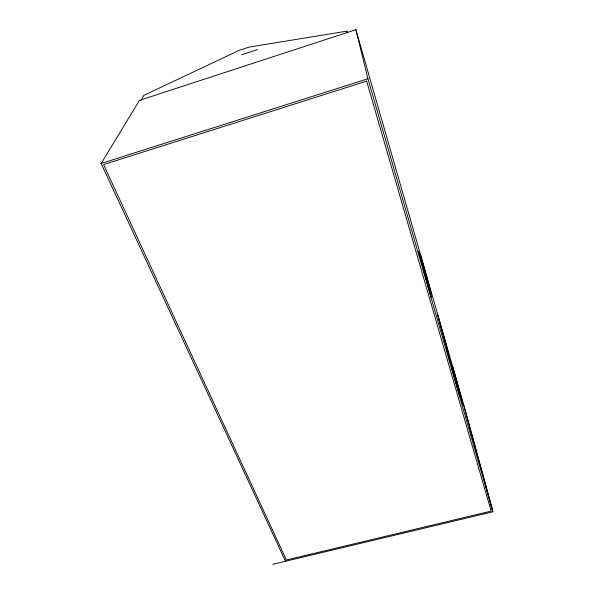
<?xml version="1.0" encoding="UTF-8"?>
<svg xmlns="http://www.w3.org/2000/svg" width="594" height="594" viewBox="0 0 594 594"><rect width="100%" height="100%" fill="white"/><g stroke="black" fill="none" stroke-linecap="round" stroke-linejoin="round"><path stroke-width="0.89" d="M140.904 100.334L143.904 95.337L238.855 50.497L249.22 47.075L346.807 31.163L347.327 32.945M285.506 561.256L101.151 163.476L139.456 100.379L355.88 29.7L464.137 406.511L492.849 511.798L272.735 564.3M241.832 54.722L257.521 49.569M101.151 163.476L367.938 78.757L355.88 29.7M463.869 405.583L492.567 509.971M367.938 78.757L492.849 511.798M429.002 285.372L420.426 254.952L431.326 294.253L422.987 264.523M445.76 343.674L437.429 314.115L448.425 353.69L440.228 324.473M455.249 376.737L460.216 393.978M456.251 383.041L447.037 350.282L460.001 396.933L450.527 363.246M428.237 285.863L418.629 251.693L431.296 297.342L421.421 262.229M346.807 31.163L347.096 32.633M366.639 81.133L103.564 164.583L286.375 559.994L491.156 511.107L366.639 81.133M456.994 382.128L452.361 366.008L463.313 405.457L456.994 382.128"/></g></svg>
